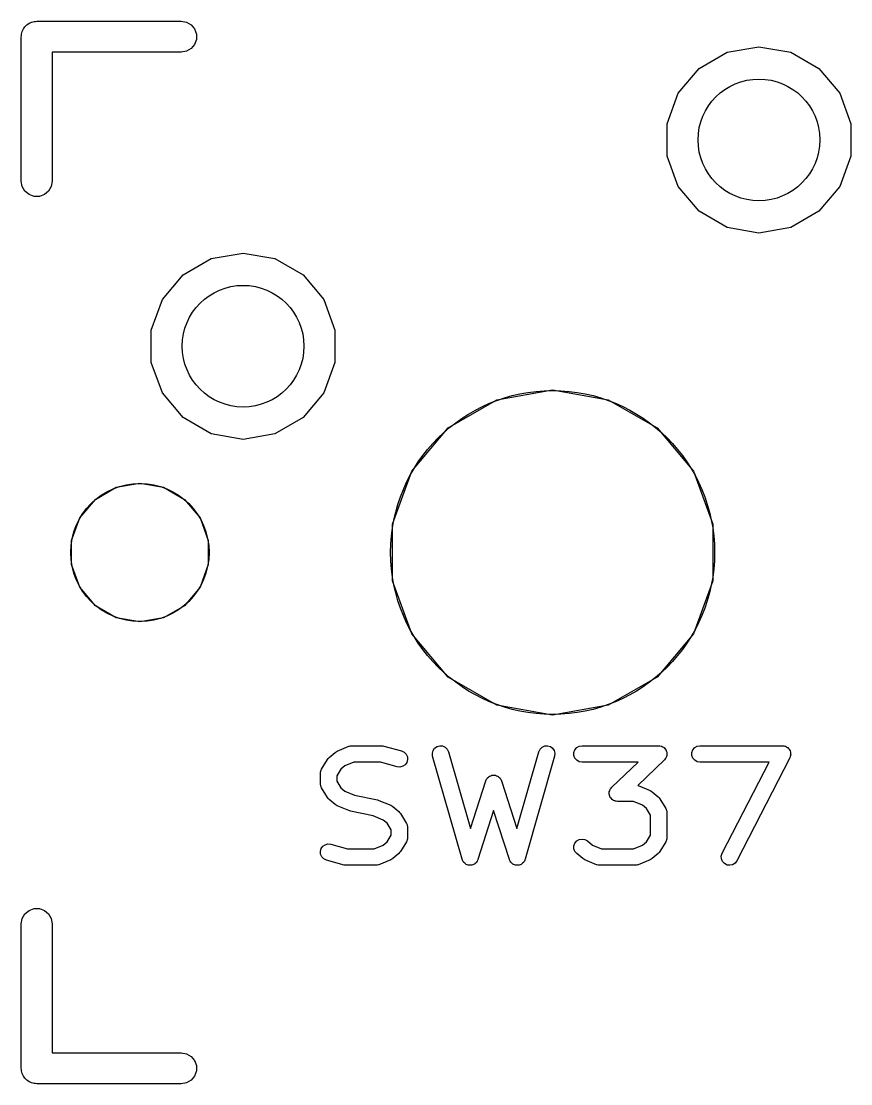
# Model space of a CAD drawing. Extents: x 35 to 203, y -146 to -25.
# Drawn here: x 174.58 to 184.79, y -104.54 to -91.46 of the extents above; entities that cross this region are included whole.
import ezdxf

# ---------------------------------------------------------------- set-up
doc = ezdxf.new("R2010")
doc.units = 0
doc.header["$MEASUREMENT"] = 0
doc.layers.get('0').update_dxf_attribs({"linetype": 'CONTINUOUS'})
doc.layers.add('BLACK', color=7, linetype='CONTINUOUS')

# ---------------------------------------------------------------- blocks, each defined once
blk = doc.blocks.new('PCB詳細')
at = {"layer": 'BLACK'}
for p, q in [((174.604, -91.5704), (174.61, -91.5547)), ((174.61, -91.5547), (174.621, -91.542)), ((174.621, -91.542), (174.629, -91.5275)), ((174.629, -91.5275), (174.642, -91.5168)), ((174.642, -91.5168), (174.653, -91.5041)), ((174.653, -91.5041), (174.667, -91.4957)), ((174.667, -91.4957), (174.68, -91.485)), ((174.68, -91.485), (174.695, -91.4793)), ((174.695, -91.4793), (174.71, -91.471)), ((174.71, -91.471), (174.726, -91.4681)), ((174.726, -91.4681), (174.742, -91.4624)), ((174.742, -91.4624), (174.759, -91.4624)), ((174.759, -91.4624), (174.775, -91.4595)), ((174.775, -91.4595), (176.553, -91.4595)), ((176.553, -91.4595), (176.618, -91.471)), ((176.618, -91.471), (176.675, -91.5041)), ((176.675, -91.5041), (176.718, -91.5547)), ((176.718, -91.5547), (176.741, -91.6169)), ((174.584, -91.65), (174.587, -91.6336)), ((174.584, -93.428), (174.584, -91.65)), ((174.587, -91.6169), (174.593, -91.6013)), ((174.587, -91.6336), (174.587, -91.6169)), ((174.593, -91.6013), (174.596, -91.5848)), ((174.596, -91.5848), (174.604, -91.5704)), ((176.741, -91.6831), (176.718, -91.7452)), ((176.741, -91.6169), (176.741, -91.6831)), ((176.675, -91.7959), (176.618, -91.829)), ((176.718, -91.7452), (176.675, -91.7959)), ((183.273, -91.8418), (183.665, -91.7726)), ((183.665, -91.7726), (184.057, -91.8418)), ((176.553, -91.8405), (174.965, -91.8405)), ((174.965, -91.8405), (174.965, -93.428)), ((176.618, -91.829), (176.553, -91.8405)), ((182.927, -92.0411), (183.273, -91.8418)), ((184.057, -91.8418), (184.403, -92.0411)), ((182.671, -92.3463), (182.927, -92.0411)), ((184.403, -92.0411), (184.659, -92.3463)), ((182.535, -92.7208), (182.671, -92.3463)), ((184.659, -92.3463), (184.795, -92.7208)), ((182.535, -93.1192), (182.535, -92.7208)), ((184.795, -92.7208), (184.795, -93.1192)), ((182.671, -93.4937), (182.535, -93.1192)), ((184.795, -93.1192), (184.659, -93.4937)), ((174.596, -93.4932), (174.584, -93.428)), ((174.629, -93.5505), (174.596, -93.4932)), ((174.954, -93.4932), (174.921, -93.5505)), ((174.965, -93.428), (174.954, -93.4932)), ((182.927, -93.7989), (182.671, -93.4937)), ((184.659, -93.4937), (184.403, -93.7989)), ((174.68, -93.593), (174.629, -93.5505)), ((174.742, -93.6156), (174.68, -93.593)), ((174.808, -93.6156), (174.742, -93.6156)), ((174.87, -93.593), (174.808, -93.6156)), ((174.921, -93.5505), (174.87, -93.593)), ((183.273, -93.9982), (182.927, -93.7989)), ((184.403, -93.7989), (184.057, -93.9982)), ((183.665, -94.0674), (183.273, -93.9982)), ((184.057, -93.9982), (183.665, -94.0674)), ((176.577, -94.5811), (176.923, -94.3818)), ((176.923, -94.3818), (177.315, -94.3126)), ((177.315, -94.3126), (177.707, -94.3818)), ((177.707, -94.3818), (178.053, -94.5811)), ((176.321, -94.8863), (176.577, -94.5811)), ((178.053, -94.5811), (178.309, -94.8863)), ((176.185, -95.2608), (176.321, -94.8863)), ((178.309, -94.8863), (178.445, -95.2608)), ((176.185, -95.6592), (176.185, -95.2608)), ((178.445, -95.2608), (178.445, -95.6592)), ((176.321, -96.0337), (176.185, -95.6592)), ((178.445, -95.6592), (178.309, -96.0337)), ((180.44, -96.1192), (181.125, -95.9985)), ((181.125, -95.9985), (181.81, -96.1192)), ((176.577, -96.3389), (176.321, -96.0337)), ((178.309, -96.0337), (178.053, -96.3389)), ((179.838, -96.4667), (180.44, -96.1192)), ((181.81, -96.1192), (182.412, -96.4667)), ((176.923, -96.5382), (176.577, -96.3389)), ((178.053, -96.3389), (177.707, -96.5382)), ((179.392, -96.9992), (179.838, -96.4667)), ((182.412, -96.4667), (182.858, -96.9992)), ((177.315, -96.6074), (176.923, -96.5382)), ((177.707, -96.5382), (177.315, -96.6074)), ((179.154, -97.6524), (179.392, -96.9992)), ((182.858, -96.9992), (183.096, -97.6524)), ((175.753, -97.1974), (176.045, -97.1458)), ((176.045, -97.1458), (176.337, -97.1974)), ((175.496, -97.3457), (175.753, -97.1974)), ((176.337, -97.1974), (176.594, -97.3457)), ((175.305, -97.5729), (175.496, -97.3457)), ((176.594, -97.3457), (176.785, -97.5729)), ((175.204, -97.8517), (175.305, -97.5729)), ((176.785, -97.5729), (176.886, -97.8517)), ((179.154, -98.3476), (179.154, -97.6524)), ((183.096, -97.6524), (183.096, -98.3476)), ((175.204, -98.1483), (175.204, -97.8517)), ((176.886, -97.8517), (176.886, -98.1483)), ((175.305, -98.4271), (175.204, -98.1483)), ((176.886, -98.1483), (176.785, -98.4271)), ((179.392, -99.0008), (179.154, -98.3476)), ((183.096, -98.3476), (182.858, -99.0008)), ((175.496, -98.6543), (175.305, -98.4271)), ((176.785, -98.4271), (176.594, -98.6543)), ((175.753, -98.8026), (175.496, -98.6543)), ((176.594, -98.6543), (176.337, -98.8026)), ((176.045, -98.8541), (175.753, -98.8026)), ((176.337, -98.8026), (176.045, -98.8541)), ((179.838, -99.5332), (179.392, -99.0008)), ((182.858, -99.0008), (182.412, -99.5332)), ((180.44, -99.8808), (179.838, -99.5332)), ((182.412, -99.5332), (181.81, -99.8808)), ((181.125, -100.002), (180.44, -99.8808)), ((181.81, -99.8808), (181.125, -100.002)), ((178.447, -100.462), (178.461, -100.454)), ((178.461, -100.454), (178.473, -100.446)), ((178.473, -100.446), (178.618, -100.386)), ((178.618, -100.386), (178.621, -100.385)), ((178.621, -100.385), (178.623, -100.384)), ((178.623, -100.384), (178.638, -100.381)), ((178.638, -100.381), (178.653, -100.378)), ((178.653, -100.378), (178.655, -100.378)), ((178.655, -100.378), (178.658, -100.378)), ((178.658, -100.378), (179.02, -100.378)), ((179.02, -100.378), (179.034, -100.38)), ((179.034, -100.38), (179.048, -100.382)), ((179.048, -100.382), (179.265, -100.442)), ((179.265, -100.442), (179.297, -100.457)), ((179.297, -100.457), (179.322, -100.482)), ((179.645, -100.472), (179.653, -100.438)), ((179.653, -100.438), (179.673, -100.409)), ((179.673, -100.409), (179.702, -100.388)), ((179.702, -100.388), (179.736, -100.378)), ((179.736, -100.378), (179.771, -100.381)), ((179.771, -100.381), (179.803, -100.395)), ((179.803, -100.395), (179.828, -100.42)), ((179.828, -100.42), (179.844, -100.452)), ((179.844, -100.452), (180.115, -101.399)), ((180.684, -101.399), (180.955, -100.452)), ((180.955, -100.452), (180.97, -100.42)), ((180.97, -100.42), (180.996, -100.395)), ((180.996, -100.395), (181.028, -100.381)), ((181.028, -100.381), (181.063, -100.378)), ((181.063, -100.378), (181.097, -100.388)), ((181.097, -100.388), (181.125, -100.409)), ((181.125, -100.409), (181.145, -100.438)), ((181.145, -100.438), (181.154, -100.472)), ((181.388, -100.462), (181.4, -100.429)), ((181.4, -100.429), (181.423, -100.402)), ((181.423, -100.402), (181.453, -100.384)), ((181.453, -100.384), (181.488, -100.378)), ((181.488, -100.378), (182.431, -100.378)), ((182.431, -100.378), (182.446, -100.38)), ((182.446, -100.38), (182.46, -100.382)), ((182.46, -100.382), (182.463, -100.383)), ((182.463, -100.383), (182.466, -100.384)), ((182.466, -100.384), (182.479, -100.391)), ((182.479, -100.391), (182.492, -100.398)), ((182.492, -100.398), (182.494, -100.4)), ((182.494, -100.4), (182.497, -100.402)), ((182.497, -100.402), (182.506, -100.413)), ((182.506, -100.413), (182.516, -100.423)), ((182.516, -100.423), (182.517, -100.426)), ((182.517, -100.426), (182.519, -100.429)), ((182.519, -100.429), (182.524, -100.442)), ((182.524, -100.442), (182.53, -100.456)), ((182.53, -100.456), (182.53, -100.459)), ((182.839, -100.462), (182.851, -100.429)), ((182.851, -100.429), (182.874, -100.402)), ((182.874, -100.402), (182.905, -100.384)), ((182.905, -100.384), (182.939, -100.378)), ((182.939, -100.378), (183.955, -100.378)), ((183.955, -100.378), (183.97, -100.381)), ((183.97, -100.381), (183.985, -100.382)), ((183.985, -100.382), (183.988, -100.384)), ((183.988, -100.384), (183.99, -100.384)), ((183.99, -100.384), (184.003, -100.392)), ((184.003, -100.392), (184.017, -100.399)), ((184.017, -100.399), (184.018, -100.4)), ((184.018, -100.4), (184.021, -100.402)), ((184.021, -100.402), (184.03, -100.413)), ((184.03, -100.413), (184.041, -100.425)), ((184.041, -100.425), (184.042, -100.427)), ((184.042, -100.427), (184.043, -100.429)), ((184.043, -100.429), (184.048, -100.443)), ((184.048, -100.443), (184.054, -100.457)), ((184.054, -100.457), (184.054, -100.46)), ((178.28, -100.669), (178.353, -100.548)), ((178.353, -100.548), (178.364, -100.535)), ((178.364, -100.535), (178.375, -100.522)), ((178.375, -100.522), (178.447, -100.462)), ((178.678, -100.581), (178.566, -100.628)), ((179.007, -100.581), (178.678, -100.581)), ((179.211, -100.638), (179.007, -100.581)), ((179.33, -100.584), (179.309, -100.612)), ((179.322, -100.482), (179.337, -100.515)), ((179.339, -100.55), (179.33, -100.584)), ((179.337, -100.515), (179.339, -100.55)), ((179.648, -100.507), (179.645, -100.472)), ((180.011, -101.777), (179.648, -100.507)), ((181.15, -100.507), (180.787, -101.777)), ((181.154, -100.472), (181.15, -100.507)), ((181.388, -100.497), (181.388, -100.462)), ((181.4, -100.53), (181.388, -100.497)), ((181.423, -100.557), (181.4, -100.53)), ((181.453, -100.575), (181.423, -100.557)), ((181.488, -100.581), (181.453, -100.575)), ((182.177, -100.581), (181.488, -100.581)), ((181.853, -100.89), (182.177, -100.581)), ((182.501, -100.553), (182.172, -100.867)), ((182.51, -100.541), (182.501, -100.553)), ((182.519, -100.53), (182.51, -100.541)), ((182.52, -100.527), (182.519, -100.53)), ((182.522, -100.525), (182.52, -100.527)), ((182.526, -100.511), (182.522, -100.525)), ((182.531, -100.497), (182.526, -100.511)), ((182.53, -100.459), (182.531, -100.462)), ((182.531, -100.462), (182.531, -100.476)), ((182.531, -100.476), (182.532, -100.491)), ((182.532, -100.491), (182.531, -100.494)), ((182.531, -100.494), (182.531, -100.497)), ((182.839, -100.497), (182.839, -100.462)), ((182.851, -100.53), (182.839, -100.497)), ((182.874, -100.557), (182.851, -100.53)), ((182.905, -100.575), (182.874, -100.557)), ((182.939, -100.581), (182.905, -100.575)), ((183.789, -100.581), (182.939, -100.581)), ((183.212, -101.703), (183.789, -100.581)), ((184.046, -100.526), (183.392, -101.796)), ((184.05, -100.511), (184.046, -100.526)), ((184.055, -100.497), (184.05, -100.511)), ((184.054, -100.46), (184.055, -100.462)), ((184.055, -100.462), (184.055, -100.477)), ((184.055, -100.477), (184.056, -100.492)), ((184.056, -100.492), (184.055, -100.495)), ((184.055, -100.495), (184.055, -100.497)), ((178.266, -100.721), (178.267, -100.712)), ((178.267, -100.712), (178.268, -100.702)), ((178.268, -100.702), (178.27, -100.695)), ((178.27, -100.695), (178.272, -100.687)), ((178.272, -100.687), (178.277, -100.678)), ((178.277, -100.678), (178.28, -100.669)), ((178.518, -100.668), (178.469, -100.75)), ((178.566, -100.628), (178.518, -100.668)), ((179.246, -100.641), (179.211, -100.638)), ((179.28, -100.632), (179.246, -100.641)), ((179.309, -100.612), (179.28, -100.632)), ((178.266, -100.842), (178.266, -100.721)), ((178.267, -100.852), (178.266, -100.842)), ((178.469, -100.75), (178.469, -100.814)), ((178.469, -100.814), (178.518, -100.896)), ((180.115, -101.399), (180.303, -100.811)), ((180.303, -100.811), (180.304, -100.808)), ((180.304, -100.808), (180.305, -100.804)), ((180.305, -100.804), (180.313, -100.792)), ((180.313, -100.792), (180.319, -100.78)), ((180.319, -100.78), (180.322, -100.777)), ((180.322, -100.777), (180.324, -100.774)), ((180.324, -100.774), (180.335, -100.766)), ((180.335, -100.766), (180.345, -100.756)), ((180.345, -100.756), (180.349, -100.755)), ((180.349, -100.755), (180.352, -100.752)), ((180.352, -100.752), (180.365, -100.748)), ((180.365, -100.748), (180.378, -100.743)), ((180.378, -100.743), (180.382, -100.743)), ((180.382, -100.743), (180.386, -100.742)), ((180.386, -100.742), (180.399, -100.742)), ((180.399, -100.742), (180.413, -100.742)), ((180.413, -100.742), (180.417, -100.743)), ((180.417, -100.743), (180.421, -100.743)), ((180.421, -100.743), (180.434, -100.748)), ((180.434, -100.748), (180.447, -100.752)), ((180.447, -100.752), (180.45, -100.755)), ((180.45, -100.755), (180.454, -100.756)), ((180.454, -100.756), (180.464, -100.766)), ((180.464, -100.766), (180.474, -100.774)), ((180.474, -100.774), (180.477, -100.777)), ((180.477, -100.777), (180.48, -100.78)), ((180.48, -100.78), (180.486, -100.792)), ((180.486, -100.792), (180.493, -100.804)), ((180.493, -100.804), (180.494, -100.808)), ((180.494, -100.808), (180.496, -100.811)), ((180.496, -100.811), (180.684, -101.399)), ((178.268, -100.862), (178.267, -100.852)), ((178.27, -100.869), (178.268, -100.862)), ((178.272, -100.877), (178.27, -100.869)), ((178.277, -100.886), (178.272, -100.877)), ((178.28, -100.895), (178.277, -100.886)), ((178.353, -101.016), (178.28, -100.895)), ((178.518, -100.896), (178.566, -100.936)), ((178.566, -100.936), (178.688, -100.987)), ((181.822, -100.952), (181.823, -100.949)), ((181.823, -100.966), (181.822, -100.952)), ((181.823, -100.946), (181.828, -100.932)), ((181.823, -100.949), (181.823, -100.946)), ((181.823, -100.981), (181.823, -100.966)), ((181.824, -100.984), (181.823, -100.981)), ((181.828, -100.932), (181.832, -100.918)), ((181.832, -100.918), (181.834, -100.916)), ((181.834, -100.916), (181.835, -100.913)), ((181.835, -100.913), (181.845, -100.901)), ((181.845, -100.901), (181.853, -100.89)), ((182.172, -100.867), (182.176, -100.868)), ((182.176, -100.868), (182.178, -100.869)), ((182.178, -100.869), (182.18, -100.87)), ((182.18, -100.87), (182.325, -100.93)), ((182.325, -100.93), (182.338, -100.938)), ((182.338, -100.938), (182.351, -100.946)), ((182.351, -100.946), (182.424, -101.006)), ((178.364, -101.028), (178.353, -101.016)), ((178.375, -101.041), (178.364, -101.028)), ((178.447, -101.102), (178.375, -101.041)), ((178.461, -101.109), (178.447, -101.102)), ((178.473, -101.118), (178.461, -101.109)), ((178.688, -100.987), (178.969, -101.045)), ((178.969, -101.045), (178.978, -101.049)), ((178.978, -101.049), (178.987, -101.051)), ((178.987, -101.051), (179.132, -101.111)), ((179.132, -101.111), (179.145, -101.12)), ((181.825, -100.987), (181.824, -100.984)), ((181.83, -101.001), (181.825, -100.987)), ((181.835, -101.014), (181.83, -101.001)), ((181.837, -101.017), (181.835, -101.014)), ((181.839, -101.02), (181.837, -101.017)), ((181.849, -101.03), (181.839, -101.02)), ((181.858, -101.041), (181.849, -101.03)), ((181.861, -101.043), (181.858, -101.041)), ((181.863, -101.045), (181.861, -101.043)), ((181.876, -101.052), (181.863, -101.045)), ((181.889, -101.059), (181.876, -101.052)), ((181.892, -101.059), (181.889, -101.059)), ((181.895, -101.061), (181.892, -101.059)), ((181.909, -101.062), (181.895, -101.061)), ((181.923, -101.065), (181.909, -101.062)), ((182.121, -101.065), (181.923, -101.065)), ((182.233, -101.112), (182.121, -101.065)), ((182.28, -101.151), (182.233, -101.112)), ((182.424, -101.006), (182.435, -101.019)), ((182.435, -101.019), (182.446, -101.032)), ((182.446, -101.032), (182.518, -101.153)), ((178.618, -101.178), (178.473, -101.118)), ((178.628, -101.18), (178.618, -101.178)), ((178.637, -101.184), (178.628, -101.18)), ((178.918, -101.242), (178.637, -101.184)), ((179.04, -101.293), (178.918, -101.242)), ((179.145, -101.12), (179.158, -101.127)), ((179.158, -101.127), (179.231, -101.188)), ((179.231, -101.188), (179.242, -101.201)), ((179.242, -101.201), (179.253, -101.213)), ((179.253, -101.213), (179.325, -101.334)), ((180.399, -101.176), (180.206, -101.78)), ((180.593, -101.78), (180.399, -101.176)), ((182.33, -101.233), (182.28, -101.151)), ((182.33, -101.479), (182.33, -101.233)), ((182.518, -101.153), (182.522, -101.162)), ((182.522, -101.162), (182.527, -101.17)), ((182.527, -101.17), (182.528, -101.178)), ((182.528, -101.178), (182.531, -101.186)), ((182.531, -101.186), (182.531, -101.196)), ((182.531, -101.196), (182.533, -101.205)), ((182.533, -101.205), (182.533, -101.508)), ((179.087, -101.333), (179.04, -101.293)), ((179.137, -101.415), (179.087, -101.333)), ((179.325, -101.334), (179.329, -101.343)), ((179.329, -101.343), (179.334, -101.352)), ((179.334, -101.352), (179.335, -101.36)), ((179.335, -101.36), (179.338, -101.367)), ((179.338, -101.367), (179.338, -101.377)), ((179.087, -101.562), (179.137, -101.479)), ((179.137, -101.479), (179.137, -101.415)), ((179.338, -101.377), (179.34, -101.387)), ((179.34, -101.387), (179.34, -101.508)), ((182.28, -101.562), (182.33, -101.479)), ((178.276, -101.645), (178.296, -101.617)), ((178.296, -101.617), (178.325, -101.597)), ((178.325, -101.597), (178.359, -101.588)), ((178.359, -101.588), (178.394, -101.591)), ((178.394, -101.591), (178.599, -101.648)), ((178.928, -101.648), (179.04, -101.601)), ((179.04, -101.601), (179.087, -101.562)), ((179.325, -101.56), (179.253, -101.681)), ((179.329, -101.551), (179.325, -101.56)), ((179.334, -101.542), (179.329, -101.551)), ((179.335, -101.534), (179.334, -101.542)), ((179.338, -101.527), (179.335, -101.534)), ((179.34, -101.508), (179.338, -101.517)), ((179.338, -101.517), (179.338, -101.527)), ((181.388, -101.611), (181.4, -101.578)), ((181.388, -101.647), (181.388, -101.611)), ((181.4, -101.578), (181.422, -101.551)), ((181.422, -101.551), (181.453, -101.533)), ((181.453, -101.533), (181.488, -101.527)), ((181.488, -101.527), (181.522, -101.533)), ((181.522, -101.533), (181.553, -101.551)), ((181.553, -101.551), (181.614, -101.601)), ((181.614, -101.601), (181.726, -101.648)), ((182.121, -101.648), (182.233, -101.601)), ((182.233, -101.601), (182.28, -101.562)), ((182.518, -101.56), (182.446, -101.681)), ((182.522, -101.551), (182.518, -101.56)), ((182.527, -101.542), (182.522, -101.551)), ((182.528, -101.534), (182.527, -101.542)), ((182.531, -101.527), (182.528, -101.534)), ((182.533, -101.508), (182.531, -101.517)), ((182.531, -101.517), (182.531, -101.527)), ((178.266, -101.679), (178.276, -101.645)), ((178.269, -101.714), (178.266, -101.679)), ((178.284, -101.747), (178.269, -101.714)), ((178.308, -101.772), (178.284, -101.747)), ((178.599, -101.648), (178.928, -101.648)), ((179.231, -101.707), (179.158, -101.767)), ((179.242, -101.694), (179.231, -101.707)), ((179.253, -101.681), (179.242, -101.694)), ((181.4, -101.68), (181.388, -101.647)), ((181.423, -101.707), (181.4, -101.68)), ((181.495, -101.767), (181.423, -101.707)), ((181.726, -101.648), (182.121, -101.648)), ((182.424, -101.707), (182.351, -101.767)), ((182.435, -101.694), (182.424, -101.707)), ((182.446, -101.681), (182.435, -101.694)), ((183.201, -101.737), (183.212, -101.703)), ((183.203, -101.772), (183.201, -101.737)), ((178.34, -101.787), (178.308, -101.772)), ((178.558, -101.847), (178.34, -101.787)), ((178.571, -101.849), (178.558, -101.847)), ((178.585, -101.851), (178.571, -101.849)), ((178.948, -101.851), (178.585, -101.851)), ((178.95, -101.851), (178.948, -101.851)), ((178.953, -101.851), (178.95, -101.851)), ((178.967, -101.848), (178.953, -101.851)), ((178.983, -101.845), (178.967, -101.848)), ((178.985, -101.844), (178.983, -101.845)), ((178.987, -101.843), (178.985, -101.844)), ((179.132, -101.783), (178.987, -101.843)), ((179.145, -101.775), (179.132, -101.783)), ((179.158, -101.767), (179.145, -101.775)), ((180.014, -101.783), (180.011, -101.777)), ((180.015, -101.788), (180.014, -101.783)), ((180.021, -101.798), (180.015, -101.788)), ((180.027, -101.809), (180.021, -101.798)), ((180.031, -101.813), (180.027, -101.809)), ((180.034, -101.818), (180.031, -101.813)), ((180.043, -101.825), (180.034, -101.818)), ((180.052, -101.834), (180.043, -101.825)), ((180.057, -101.836), (180.052, -101.834)), ((180.062, -101.839), (180.057, -101.836)), ((180.073, -101.843), (180.062, -101.839)), ((180.084, -101.848), (180.073, -101.843)), ((180.09, -101.848), (180.084, -101.848)), ((180.095, -101.85), (180.09, -101.848)), ((180.107, -101.85), (180.095, -101.85)), ((180.12, -101.851), (180.107, -101.85)), ((180.125, -101.849), (180.12, -101.851)), ((180.131, -101.849), (180.125, -101.849)), ((180.142, -101.844), (180.131, -101.849)), ((180.153, -101.841), (180.142, -101.844)), ((180.158, -101.838), (180.153, -101.841)), ((180.163, -101.835), (180.158, -101.838)), ((180.172, -101.827), (180.163, -101.835)), ((180.182, -101.82), (180.172, -101.827)), ((180.185, -101.816), (180.182, -101.82)), ((180.189, -101.812), (180.185, -101.816)), ((180.195, -101.801), (180.189, -101.812)), ((180.202, -101.791), (180.195, -101.801)), ((180.203, -101.785), (180.202, -101.791)), ((180.206, -101.78), (180.203, -101.785)), ((180.595, -101.785), (180.593, -101.78)), ((180.597, -101.791), (180.595, -101.785)), ((180.604, -101.801), (180.597, -101.791)), ((180.609, -101.812), (180.604, -101.801)), ((180.613, -101.816), (180.609, -101.812)), ((180.617, -101.82), (180.613, -101.816)), ((180.626, -101.827), (180.617, -101.82)), ((180.635, -101.835), (180.626, -101.827)), ((180.641, -101.838), (180.635, -101.835)), ((180.645, -101.841), (180.641, -101.838)), ((180.657, -101.844), (180.645, -101.841)), ((180.668, -101.849), (180.657, -101.844)), ((180.674, -101.849), (180.668, -101.849)), ((180.679, -101.851), (180.674, -101.849)), ((180.691, -101.85), (180.679, -101.851)), ((180.703, -101.85), (180.691, -101.85)), ((180.709, -101.848), (180.703, -101.85)), ((180.714, -101.848), (180.709, -101.848)), ((180.725, -101.843), (180.714, -101.848)), ((180.737, -101.839), (180.725, -101.843)), ((180.741, -101.836), (180.737, -101.839)), ((180.746, -101.834), (180.741, -101.836)), ((180.755, -101.825), (180.746, -101.834)), ((180.765, -101.818), (180.755, -101.825)), ((180.768, -101.813), (180.765, -101.818)), ((180.772, -101.809), (180.768, -101.813)), ((180.777, -101.798), (180.772, -101.809)), ((180.784, -101.788), (180.777, -101.798)), ((180.785, -101.783), (180.784, -101.788)), ((180.787, -101.777), (180.785, -101.783)), ((181.509, -101.775), (181.495, -101.767)), ((181.521, -101.783), (181.509, -101.775)), ((181.666, -101.843), (181.521, -101.783)), ((181.669, -101.844), (181.666, -101.843)), ((181.671, -101.845), (181.669, -101.844)), ((181.686, -101.848), (181.671, -101.845)), ((181.701, -101.851), (181.686, -101.848)), ((181.703, -101.851), (181.701, -101.851)), ((181.706, -101.851), (181.703, -101.851)), ((182.141, -101.851), (181.706, -101.851)), ((182.143, -101.851), (182.141, -101.851)), ((182.146, -101.851), (182.143, -101.851)), ((182.161, -101.848), (182.146, -101.851)), ((182.176, -101.845), (182.161, -101.848)), ((182.178, -101.844), (182.176, -101.845)), ((182.18, -101.843), (182.178, -101.844)), ((182.325, -101.783), (182.18, -101.843)), ((182.338, -101.775), (182.325, -101.783)), ((182.351, -101.767), (182.338, -101.775)), ((183.217, -101.805), (183.203, -101.772)), ((183.241, -101.83), (183.217, -101.805)), ((183.272, -101.847), (183.241, -101.83)), ((183.307, -101.851), (183.272, -101.847)), ((183.341, -101.843), (183.307, -101.851)), ((183.371, -101.824), (183.341, -101.843)), ((183.392, -101.796), (183.371, -101.824)), ((174.629, -102.45), (174.68, -102.407)), ((174.68, -102.407), (174.742, -102.384)), ((174.742, -102.384), (174.808, -102.384)), ((174.808, -102.384), (174.87, -102.407)), ((174.87, -102.407), (174.921, -102.45)), ((174.584, -102.572), (174.596, -102.507)), ((174.596, -102.507), (174.629, -102.45)), ((174.921, -102.45), (174.954, -102.507)), ((174.954, -102.507), (174.965, -102.572)), ((174.584, -104.35), (174.584, -102.572)), ((174.965, -102.572), (174.965, -104.159)), ((174.965, -104.159), (176.553, -104.159)), ((176.553, -104.159), (176.618, -104.171)), ((176.618, -104.171), (176.675, -104.204)), ((176.675, -104.204), (176.718, -104.255)), ((174.587, -104.366), (174.584, -104.35)), ((174.587, -104.383), (174.587, -104.366)), ((176.718, -104.255), (176.741, -104.317)), ((176.741, -104.317), (176.741, -104.383)), ((174.593, -104.399), (174.587, -104.383)), ((174.596, -104.415), (174.593, -104.399)), ((174.604, -104.43), (174.596, -104.415)), ((174.61, -104.445), (174.604, -104.43)), ((174.621, -104.458), (174.61, -104.445)), ((174.629, -104.472), (174.621, -104.458)), ((174.642, -104.483), (174.629, -104.472)), ((174.653, -104.496), (174.642, -104.483)), ((174.667, -104.504), (174.653, -104.496)), ((174.68, -104.515), (174.667, -104.504)), ((176.675, -104.496), (176.618, -104.529)), ((176.718, -104.445), (176.675, -104.496)), ((176.741, -104.383), (176.718, -104.445)), ((174.695, -104.521), (174.68, -104.515)), ((174.71, -104.529), (174.695, -104.521)), ((174.726, -104.532), (174.71, -104.529)), ((174.742, -104.538), (174.726, -104.532)), ((174.759, -104.538), (174.742, -104.538)), ((174.775, -104.54), (174.759, -104.538)), ((176.553, -104.54), (174.775, -104.54)), ((176.618, -104.529), (176.553, -104.54))]:
    blk.add_line(p, q, dxfattribs=at)
for centre, radius in [((183.665, -92.92), 0.7493), ((177.315, -95.46), 0.7493), ((181.125, -98), 1.9939), ((176.045, -98), 0.8509)]:
    blk.add_circle(centre, radius, dxfattribs=at)

msp = doc.modelspace()

# ---------------------------------------------------------------- block references
at = {"linetype": 'ByBlock'}
msp.add_blockref('PCB詳細', (0, 0), dxfattribs=at)

doc.saveas('drawing.dxf')
